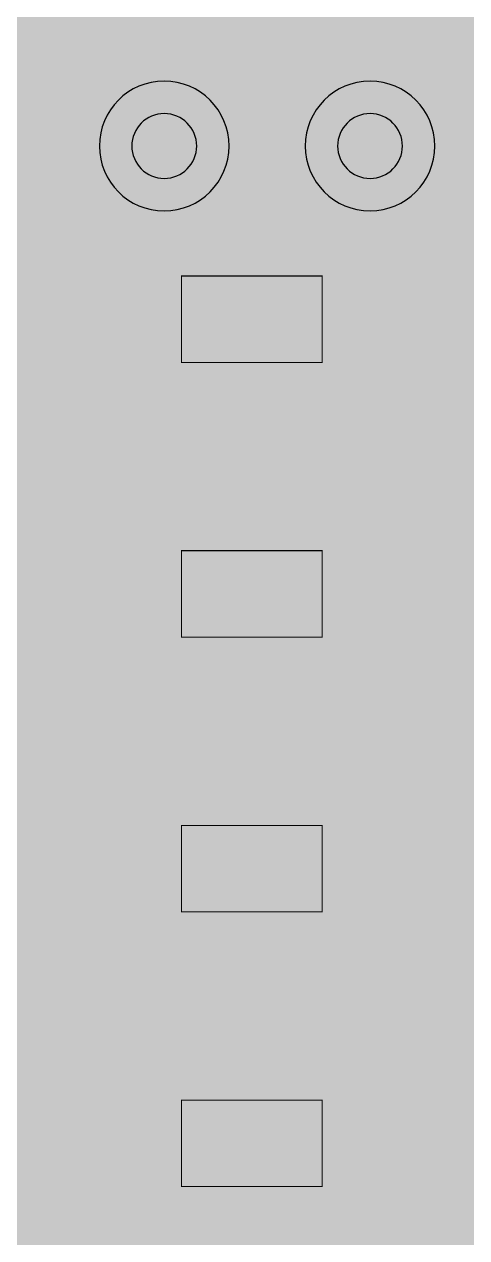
# Model space of a CAD drawing. Header units: millimetres. Extents: x -2 to 135, y -2 to 106.
# Drawn here: x 61.82 to 63.87, y 26.13 to 31.74 of the extents above; entities that cross this region are included whole.
import ezdxf

# ---------------------------------------------------------------- set-up
doc = ezdxf.new("R2010")
doc.units = ezdxf.units.MM
doc.header["$MEASUREMENT"] = 0
for name, color, linetype, true_color in [('Bottom-Layer', 7, 'Continuous', 0x0000ff), ('Hole-Layer', 7, 'Continuous', 0x222222), ('Multi-Layer', 7, 'Continuous', 0xc0c0c0), ('Pin-Soldering-Layer', 7, 'Continuous', 0xcc9999), ('Top-Layer', 7, 'Continuous', 0xff0000), ('Top-Paste-Mask-Layer', 7, 'Continuous', 0x808080), ('Top-Silkscreen-Layer', 7, 'Continuous', 0xffcc00), ('Top-Solder-Mask-Layer', 7, 'Continuous', 0x800080)]:
    doc.layers.add(name, color=color, linetype=linetype, true_color=true_color)

msp = doc.modelspace()

# ---------------------------------------------------------------- hatches: boundary and pattern name
at = {"layer": 'Bottom-Layer'}
msp.add_hatch(color=256, dxfattribs=at).paths.add_polyline_path([(126.4237, 0.3581), (41.6763, 0.3581), (42.3202, 1.129), (42.8008, 2.011), (43.0992, 2.9701), (43.2041, 3.969), (43.1114, 4.9692), (42.8245, 5.9318), (42.3547, 6.8196), (41.7202, 7.5982), (40.9454, 8.2375), (40.0605, 8.7127), (39.0996, 9.0053), (38.1001, 9.1042), (37.1005, 9.0053), (36.1397, 8.7127), (35.2547, 8.2375), (34.48, 7.5982), (33.8454, 6.8196), (33.3756, 5.9318), (33.0888, 4.9692), (32.996, 3.969), (33.1009, 2.9701), (33.3994, 2.011), (33.8799, 1.129), (34.5239, 0.3581), (0.3581, 0.3581), (0.3581, 99.5421), (34.5239, 99.5421), (33.8799, 98.7712), (33.3994, 97.8892), (33.1009, 96.9301), (32.996, 95.9312), (33.0888, 94.931), (33.3756, 93.9684), (33.8454, 93.0806), (34.48, 92.302), (35.2547, 91.6627), (36.1397, 91.1875), (37.1005, 90.8949), (38.1001, 90.796), (39.0996, 90.8949), (40.0605, 91.1875), (40.9454, 91.6627), (41.7202, 92.302), (42.3547, 93.0806), (42.8245, 93.9684), (43.1114, 94.931), (43.2041, 95.9312), (43.0992, 96.9301), (42.8008, 97.8892), (42.3202, 98.7712), (41.6763, 99.5421), (126.4241, 99.5421), (125.779, 98.7696), (125.2981, 97.8856), (124.9999, 96.9244), (124.8962, 95.9234), (124.9908, 94.9215), (125.2802, 93.9577), (125.7531, 93.0693), (126.3911, 92.291), (127.1694, 91.653), (128.0577, 91.1801), (129.0216, 90.8907), (130.0235, 90.7961), (131.0245, 90.8999), (131.9857, 91.198), (132.8697, 91.679), (133.6421, 92.324), (133.6421, 7.5759), (132.8697, 8.2209), (131.9857, 8.7019), (131.0246, 9.0001), (130.0236, 9.1039), (129.0217, 9.0092), (128.0578, 8.7199), (127.1695, 8.247), (126.3912, 7.6091), (125.7532, 6.8309), (125.2802, 5.9425), (124.9908, 4.9787), (124.8961, 3.9768), (124.9998, 2.9758), (125.2979, 2.0147), (125.7787, 1.1306)])
at = {"layer": 'Pin-Soldering-Layer'}
for points in [[(63.1991, 30.1791), (62.5491, 30.1791), (62.5491, 30.5791), (63.1991, 30.5791)], [(63.1991, 28.9091), (62.5491, 28.9091), (62.5491, 29.3091), (63.1991, 29.3091)], [(63.1991, 27.6391), (62.5491, 27.6391), (62.5491, 28.0391), (63.1991, 28.0391)], [(63.1991, 26.369), (62.5491, 26.369), (62.5491, 26.769), (63.1991, 26.769)]]:
    msp.add_hatch(color=256, dxfattribs=at).paths.add_polyline_path(points)
at = {"layer": 'Top-Layer'}
for points in [[(126.4237, 0.3581), (41.6763, 0.3581), (42.3202, 1.129), (42.8008, 2.011), (43.0992, 2.9701), (43.2041, 3.969), (43.1114, 4.9692), (42.8245, 5.9318), (42.3547, 6.8196), (41.7202, 7.5982), (40.9454, 8.2375), (40.0605, 8.7127), (39.0996, 9.0053), (38.1001, 9.1042), (37.1005, 9.0053), (36.1397, 8.7127), (35.2547, 8.2375), (34.48, 7.5982), (33.8454, 6.8196), (33.3756, 5.9318), (33.0888, 4.9692), (32.996, 3.969), (33.1009, 2.9701), (33.3994, 2.011), (33.8799, 1.129), (34.5239, 0.3581), (0.3581, 0.3581), (0.3581, 99.5421), (34.5239, 99.5421), (33.8799, 98.7712), (33.3994, 97.8892), (33.1009, 96.9301), (32.996, 95.9312), (33.0888, 94.931), (33.3756, 93.9684), (33.8454, 93.0806), (34.48, 92.302), (35.2547, 91.6627), (36.1397, 91.1875), (37.1005, 90.8949), (38.1001, 90.796), (39.0996, 90.8949), (40.0605, 91.1875), (40.9454, 91.6627), (41.7202, 92.302), (42.3547, 93.0806), (42.8245, 93.9684), (43.1114, 94.931), (43.2041, 95.9312), (43.0992, 96.9301), (42.8008, 97.8892), (42.3202, 98.7712), (41.6763, 99.5421), (126.4241, 99.5421), (125.779, 98.7696), (125.2981, 97.8856), (124.9999, 96.9244), (124.8962, 95.9234), (124.9908, 94.9215), (125.2802, 93.9577), (125.7531, 93.0693), (126.3911, 92.291), (127.1694, 91.653), (128.0577, 91.1801), (129.0216, 90.8907), (130.0235, 90.7961), (131.0245, 90.8999), (131.9857, 91.198), (132.8697, 91.679), (133.6421, 92.324), (133.6421, 7.5759), (132.8697, 8.2209), (131.9857, 8.7019), (131.0246, 9.0001), (130.0236, 9.1039), (129.0217, 9.0092), (128.0578, 8.7199), (127.1695, 8.247), (126.3912, 7.6091), (125.7532, 6.8309), (125.2802, 5.9425), (124.9908, 4.9787), (124.8961, 3.9768), (124.9998, 2.9758), (125.2979, 2.0147), (125.7787, 1.1306)], [(63.1908, 30.0791), (61.9908, 30.0791), (61.9908, 30.6791), (63.1908, 30.6791)], [(63.1908, 28.8091), (61.9908, 28.8091), (61.9908, 29.4091), (63.1908, 29.4091)], [(63.1908, 27.5391), (61.9908, 27.5391), (61.9908, 28.1391), (63.1908, 28.1391)], [(63.1908, 26.269), (61.9908, 26.269), (61.9908, 26.869), (63.1908, 26.869)]]:
    msp.add_hatch(color=256, dxfattribs=at).paths.add_polyline_path(points)
at = {"layer": 'Top-Paste-Mask-Layer'}
for points in [[(63.1908, 30.0791), (61.9908, 30.0791), (61.9908, 30.6791), (63.1908, 30.6791)], [(63.1908, 28.8091), (61.9908, 28.8091), (61.9908, 29.4091), (63.1908, 29.4091)], [(63.1908, 27.5391), (61.9908, 27.5391), (61.9908, 28.1391), (63.1908, 28.1391)], [(63.1908, 26.269), (61.9908, 26.269), (61.9908, 26.869), (63.1908, 26.869)]]:
    msp.add_hatch(color=256, dxfattribs=at).paths.add_polyline_path(points)
at = {"layer": 'Top-Solder-Mask-Layer'}
for points in [[(63.2416, 30.0283), (61.94, 30.0283), (61.94, 30.7299), (63.2416, 30.7299)], [(63.2416, 28.7583), (61.94, 28.7583), (61.94, 29.4599), (63.2416, 29.4599)], [(63.2416, 27.4882), (61.94, 27.4882), (61.94, 28.1899), (63.2416, 28.1899)], [(63.2416, 26.2182), (61.94, 26.2182), (61.94, 26.9198), (63.2416, 26.9198)]]:
    msp.add_hatch(color=256, dxfattribs=at).paths.add_polyline_path(points)

# ---------------------------------------------------------------- linework, layer by layer
at = {"layer": 'Hole-Layer'}
for points in [[(62.319, 31.1802, 1), (62.619, 31.1802), (62.619, 31.1802, 1), (62.319, 31.1802)], [(63.271, 31.1802, 1), (63.571, 31.1802), (63.571, 31.1802, 1), (63.271, 31.1802)]]:
    msp.add_lwpolyline(points, format="xyb", dxfattribs=at)
at = {"layer": 'Multi-Layer'}
for points in [[(62.169, 31.1802, 1), (62.769, 31.1802, 1)], [(63.121, 31.1802, 1), (63.721, 31.1802, 1)]]:
    msp.add_lwpolyline(points, format="xyb", close=True, dxfattribs=at)
at = {"layer": 'Pin-Soldering-Layer', "const_width": 0.00508}
for points in [[(63.1991, 30.1791), (62.5491, 30.1791), (62.5491, 30.5791), (63.1991, 30.5791)], [(63.1991, 28.9091), (62.5491, 28.9091), (62.5491, 29.3091), (63.1991, 29.3091)], [(63.1991, 27.6391), (62.5491, 27.6391), (62.5491, 28.0391), (63.1991, 28.0391)], [(63.1991, 26.369), (62.5491, 26.369), (62.5491, 26.769), (63.1991, 26.769)]]:
    msp.add_lwpolyline(points, close=True, dxfattribs=at)
at = {"layer": 'Top-Silkscreen-Layer', "const_width": 0.254}
for points in [[(63.449, 25.9241), (63.449, 31.0242)], [(63.449, 25.9241), (63.449, 31.0242)], [(63.449, 31.024), (67.5491, 31.024)], [(63.449, 31.024), (67.5491, 31.024)]]:
    msp.add_lwpolyline(points, dxfattribs=at)

doc.saveas('drawing.dxf')
